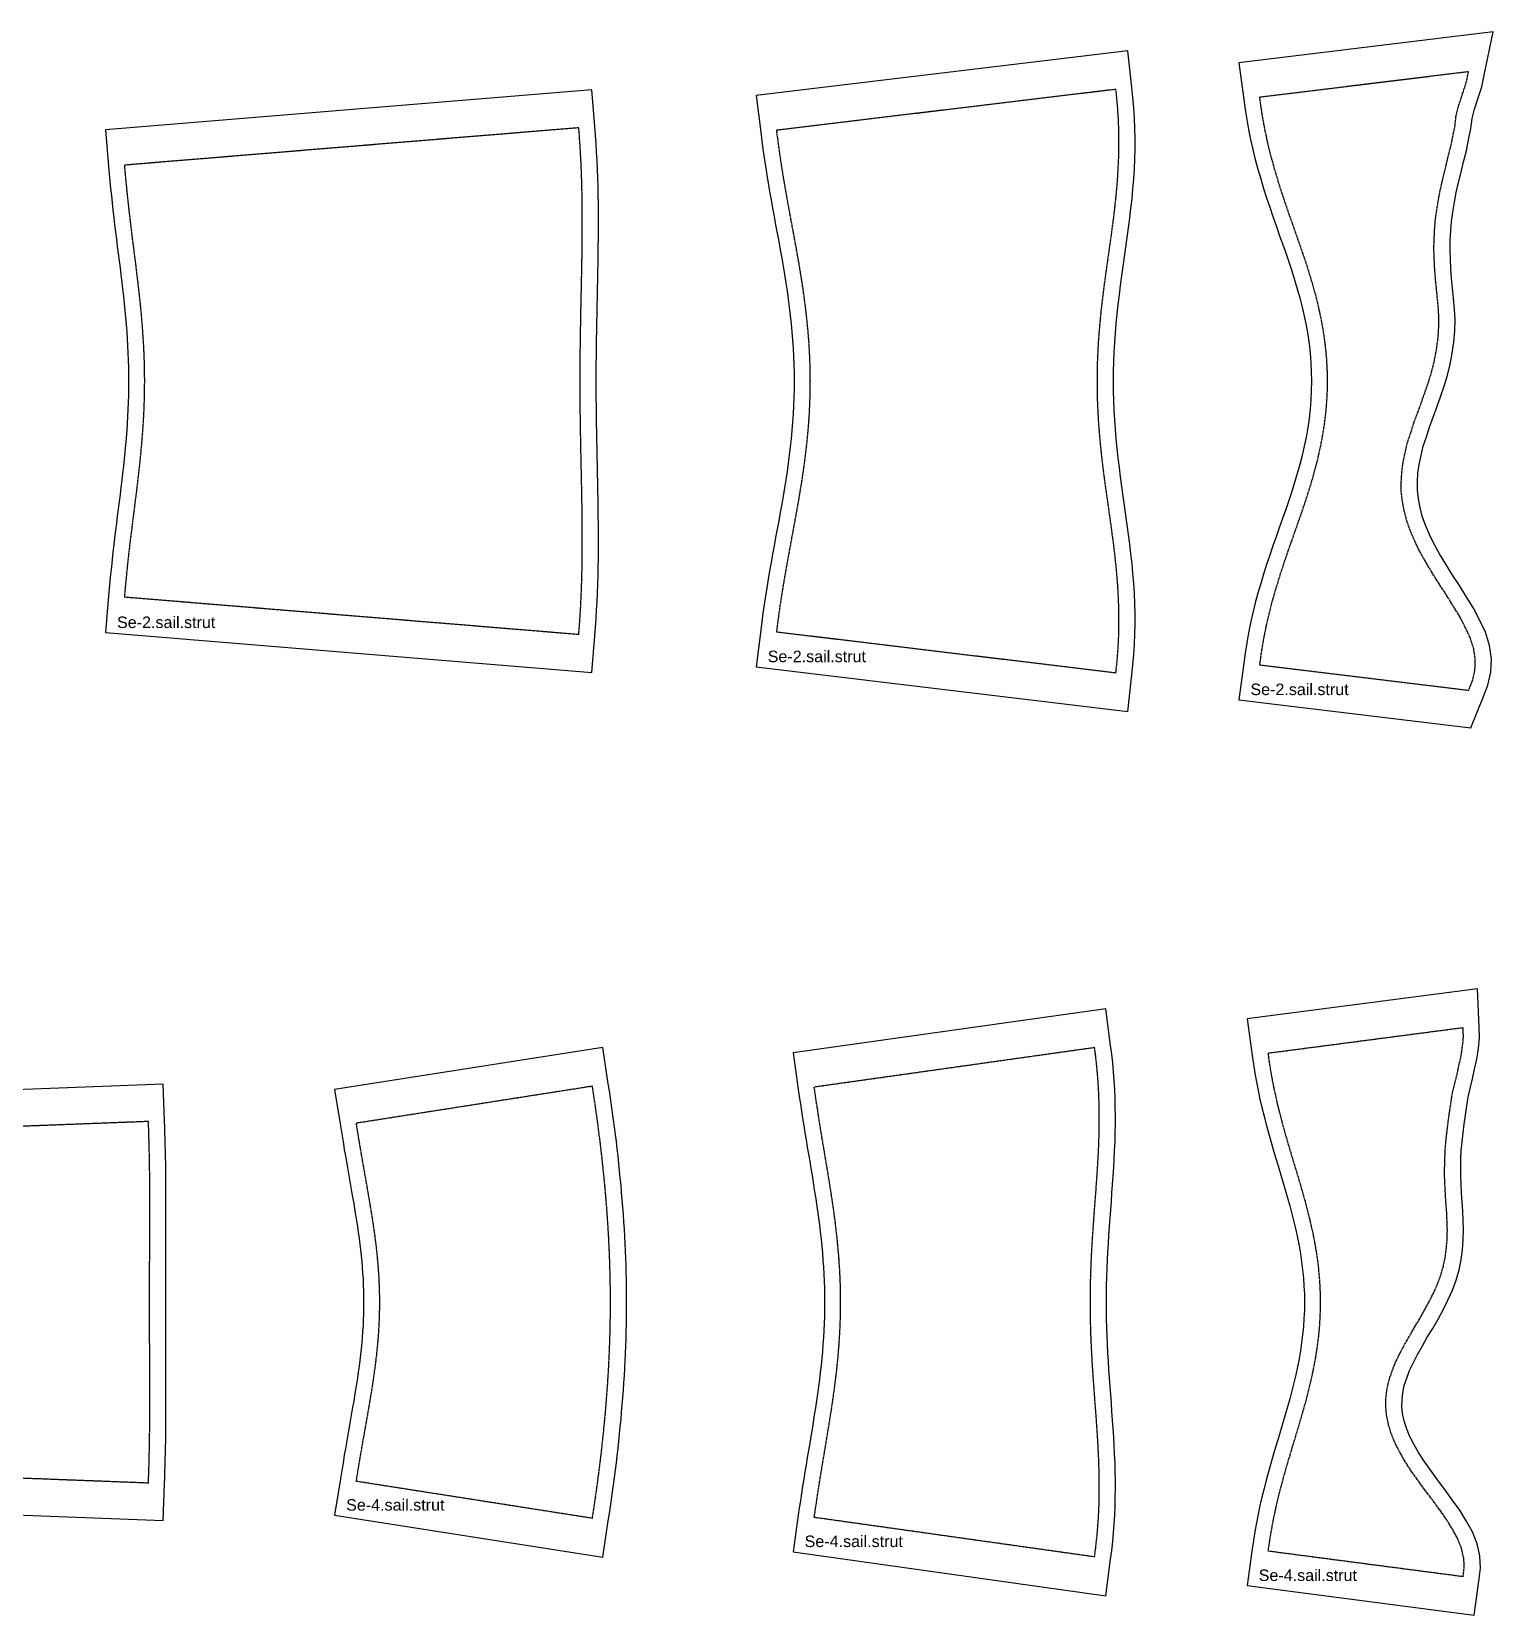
# Model space of a CAD drawing. Extents: x -5584 to 13075, y -2136 to 1760.
# Drawn here: x -3394 to -2759, y -2136 to -1448 of the extents above; entities that cross this region are included whole.
import ezdxf

# ---------------------------------------------------------------- set-up
doc = ezdxf.new("R2010")
doc.units = 0
doc.linetypes.add('DASHED', pattern=[0.6, 0.5, -0.1])
for name, color, linetype in [('cut', 7, 'CONTINUOUS'), ('seam', 1, 'DASHED'), ('text', 3, 'CONTINUOUS')]:
    doc.layers.add(name, color=color, linetype=linetype)
doc.styles.get("Standard").update_dxf_attribs({"font": 'arial.ttf'})

# ---------------------------------------------------------------- blocks, each defined once
blk = doc.blocks.new('Se-2.sail.strut_(9)')
at = {"layer": 'cut'}
for points in [[(28.03, 151.78, 0), (-82.49, 138.32, 0)], [(18.32, -150.6, 0), (23.76, -136.94, 0), (25.71, -132.05, 0), (27, -126.41, 0), (27.22, -120.55, 0), (26.38, -114.71, 0), (24.58, -108.99, 0), (22.08, -103.67, 0), (19.43, -98.52, 0), (16.28, -93.5, 0), (13.31, -88.69, 0), (10.18, -83.97, 0), (7.39, -79.46, 0), (4.7, -74.97, 0), (2.27, -70.71, 0), (0.31, -66.61, 0), (-1.45, -62.49, 0), (-2.87, -58.63, 0), (-3.82, -54.88, 0), (-4.53, -51.03, 0), (-4.96, -47.39, 0), (-4.95, -43.74, 0), (-4.72, -39.92, 0), (-4.21, -36.16, 0), (-3.37, -32.23, 0), (-2.4, -28.27, 0), (-1.07, -24.17, 0), (0.29, -19.96, 0), (1.9, -15.69, 0), (3.51, -11.21, 0), (5.08, -6.74, 0), (6.67, -2.14, 0), (8.08, 2.61, 0), (9.26, 7.39, 0), (10.2, 12.2, 0), (10.87, 17.02, 0), (11.27, 21.85, 0), (11.38, 26.67, 0), (11.22, 31.48, 0), (10.78, 36.08, 0), (10.34, 40.45, 0), (9.92, 44.74, 0), (9.56, 48.87, 0), (9.37, 53.04, 0), (9.21, 57.11, 0), (9.31, 61.13, 0), (9.53, 65.31, 0), (9.82, 69.35, 0), (10.42, 73.43, 0), (11.13, 77.75, 0), (11.89, 81.95, 0), (12.94, 86.28, 0), (14.01, 90.81, 0), (15.11, 95.31, 0), (16.32, 100.05, 0), (17.27, 104.8, 0), (18.3, 109.75, 0), (18.77, 114.13, 0), (19.85, 118.12, 0), (21.34, 122.68, 0), (23.04, 127.82, 0), (24.11, 132.93, 0), (28.03, 151.78, 0)], [(-82.49, 138.32, 0), (-80.36, 122.38, 0), (-79.78, 118.03, 0), (-79.09, 113.63, 0), (-78.3, 109.25, 0), (-77.41, 104.9, 0), (-76.44, 100.59, 0), (-75.38, 96.31, 0), (-74.24, 92.08, 0), (-73.04, 87.89, 0), (-71.78, 83.74, 0), (-70.46, 79.63, 0), (-69.11, 75.57, 0), (-67.73, 71.55, 0), (-66.34, 67.56, 0), (-64.94, 63.59, 0), (-63.55, 59.66, 0), (-62.18, 55.74, 0), (-60.85, 51.83, 0), (-59.55, 47.92, 0), (-58.32, 44.01, 0), (-57.15, 40.09, 0), (-56.05, 36.16, 0), (-55.04, 32.22, 0), (-54.13, 28.25, 0), (-53.32, 24.27, 0), (-52.62, 20.26, 0), (-52.04, 16.24, 0), (-51.59, 12.19, 0), (-51.26, 8.14, 0), (-51.06, 4.07, 0), (-50.99, 0, 0), (-51.06, -4.07, 0), (-51.26, -8.14, 0), (-51.59, -12.19, 0), (-52.04, -16.24, 0), (-52.62, -20.26, 0), (-53.32, -24.27, 0), (-54.13, -28.25, 0), (-55.04, -32.22, 0), (-56.05, -36.17, 0), (-57.14, -40.09, 0), (-58.32, -44.01, 0), (-59.55, -47.92, 0), (-60.85, -51.83, 0), (-62.18, -55.74, 0), (-63.55, -59.66, 0), (-64.95, -63.63, 0), (-66.34, -67.56, 0), (-67.73, -71.55, 0), (-69.11, -75.57, 0), (-70.46, -79.64, 0), (-71.77, -83.74, 0), (-73.04, -87.89, 0), (-74.24, -92.08, 0), (-75.38, -96.31, 0), (-76.44, -100.59, 0), (-77.41, -104.91, 0), (-78.3, -109.25, 0), (-79.09, -113.63, 0), (-79.78, -118.04, 0), (-80.36, -122.38, 0), (-82.49, -138.32, 0)], [(-82.49, -138.32, 0), (18.32, -150.6, 0)]]:
    blk.add_polyline3d(points, dxfattribs=at)
at = {"layer": 'seam'}
for points in [[(17.25, 134.35, 0), (-73.43, 123.3, 0)], [(17.26, -134.35, 0), (19.01, -129.97, 0), (20.03, -125.49, 0), (20.2, -120.92, 0), (19.54, -116.27, 0), (18.04, -111.54, 0), (15.8, -106.76, 0), (13.34, -101.99, 0), (10.34, -97.2, 0), (7.41, -92.46, 0), (4.29, -87.75, 0), (1.41, -83.1, 0), (-1.34, -78.5, 0), (-3.94, -73.96, 0), (-6.07, -69.5, 0), (-7.96, -65.08, 0), (-9.57, -60.7, 0), (-10.67, -56.37, 0), (-11.46, -52.07, 0), (-11.96, -47.79, 0), (-11.95, -43.52, 0), (-11.69, -39.24, 0), (-11.11, -34.96, 0), (-10.19, -30.67, 0), (-9.14, -26.35, 0), (-7.73, -22.01, 0), (-6.32, -17.65, 0), (-4.67, -13.27, 0), (-3.09, -8.86, 0), (-1.53, -4.44, 0), (0, 0, 0), (1.32, 4.45, 0), (2.42, 8.9, 0), (3.29, 13.35, 0), (3.91, 17.79, 0), (4.27, 22.22, 0), (4.38, 26.63, 0), (4.23, 31.03, 0), (3.81, 35.4, 0), (3.38, 39.75, 0), (2.95, 44.09, 0), (2.58, 48.41, 0), (2.38, 52.74, 0), (2.21, 57.06, 0), (2.31, 61.39, 0), (2.54, 65.74, 0), (2.85, 70.11, 0), (3.5, 74.51, 0), (4.23, 78.94, 0), (5.04, 83.4, 0), (6.13, 87.91, 0), (7.21, 92.44, 0), (8.31, 97.01, 0), (9.49, 101.61, 0), (10.42, 106.21, 0), (11.38, 110.83, 0), (11.87, 115.43, 0), (13.14, 120.13, 0), (14.7, 124.87, 0), (16.27, 129.64, 0), (17.25, 134.35, 0)], [(-73.42, -123.31, 0), (-72.85, -119.04, 0), (-72.19, -114.8, 0), (-71.42, -110.58, 0), (-70.57, -106.38, 0), (-69.62, -102.2, 0), (-68.6, -98.06, 0), (-67.5, -93.95, 0), (-66.32, -89.87, 0), (-65.09, -85.83, 0), (-63.81, -81.81, 0), (-62.48, -77.81, 0), (-61.12, -73.84, 0), (-59.73, -69.88, 0), (-58.34, -65.92, 0), (-56.95, -61.98, 0), (-55.57, -58.02, 0), (-54.21, -54.06, 0), (-52.89, -50.08, 0), (-51.63, -46.07, 0), (-50.42, -42.04, 0), (-49.29, -37.97, 0), (-48.24, -33.87, 0), (-47.29, -29.73, 0), (-46.44, -25.56, 0), (-45.71, -21.36, 0), (-45.1, -17.13, 0), (-44.62, -12.87, 0), (-44.27, -8.59, 0), (-44.06, -4.3, 0), (-43.99, 0, 0), (-44.06, 4.3, 0), (-44.27, 8.59, 0), (-44.62, 12.87, 0), (-45.1, 17.13, 0), (-45.71, 21.36, 0), (-46.44, 25.56, 0), (-47.29, 29.73, 0), (-48.24, 33.87, 0), (-49.29, 37.97, 0), (-50.42, 42.04, 0), (-51.63, 46.07, 0), (-52.89, 50.08, 0), (-54.21, 54.06, 0), (-55.57, 58.02, 0), (-56.95, 61.98, 0), (-58.34, 65.92, 0), (-59.73, 69.87, 0), (-61.12, 73.83, 0), (-62.48, 77.81, 0), (-63.81, 81.8, 0), (-65.09, 85.82, 0), (-66.33, 89.87, 0), (-67.5, 93.95, 0), (-68.6, 98.06, 0), (-69.63, 102.2, 0), (-70.57, 106.37, 0), (-71.43, 110.57, 0), (-72.19, 114.8, 0), (-72.86, 119.04, 0), (-73.43, 123.3, 0)], [(17.26, -134.35, 0), (-73.42, -123.31, 0)]]:
    blk.add_polyline3d(points, dxfattribs=at)
at = {"layer": 'text'}
blk.add_text('Se-2.sail.strut', height=5, dxfattribs=at).set_placement((-77.49, -136.32))
blk = doc.blocks.new('Se-2.sail.strut_(10)')
at = {"layer": 'cut'}
for points in [[(13.27, 143.47, 0), (-148.2, 124.02, 0)], [(13.27, -143.47, 0), (15.01, -127.49, 0), (15.48, -123.13, 0), (15.86, -118.69, 0), (16.14, -114.25, 0), (16.32, -109.81, 0), (16.39, -105.38, 0), (16.38, -100.97, 0), (16.27, -96.57, 0), (16.08, -92.2, 0), (15.82, -87.86, 0), (15.48, -83.54, 0), (15.08, -79.25, 0), (14.62, -74.99, 0), (14.12, -70.75, 0), (13.59, -66.54, 0), (13.02, -62.35, 0), (12.44, -58.18, 0), (11.85, -54.02, 0), (11.26, -49.87, 0), (10.68, -45.73, 0), (10.12, -41.6, 0), (9.58, -37.46, 0), (9.08, -33.33, 0), (8.62, -29.18, 0), (8.21, -25.03, 0), (7.85, -20.88, 0), (7.55, -16.71, 0), (7.31, -12.54, 0), (7.14, -8.36, 0), (7.04, -4.18, 0), (7, 0, 0), (7.04, 4.18, 0), (7.14, 8.36, 0), (7.31, 12.54, 0), (7.55, 16.71, 0), (7.85, 20.88, 0), (8.21, 25.03, 0), (8.62, 29.18, 0), (9.08, 33.32, 0), (9.58, 37.46, 0), (10.12, 41.6, 0), (10.68, 45.73, 0), (11.26, 49.87, 0), (11.85, 54.01, 0), (12.44, 58.18, 0), (13.02, 62.35, 0), (13.59, 66.54, 0), (14.12, 70.75, 0), (14.62, 74.99, 0), (15.08, 79.25, 0), (15.48, 83.54, 0), (15.82, 87.86, 0), (16.08, 92.2, 0), (16.27, 96.57, 0), (16.38, 100.97, 0), (16.39, 105.38, 0), (16.32, 109.81, 0), (16.14, 114.24, 0), (15.86, 118.69, 0), (15.48, 123.13, 0), (15.01, 127.48, 0), (13.27, 143.47, 0)], [(-148.2, 124.02, 0), (-146.21, 108.11, 0), (-145.75, 104.43, 0), (-145.26, 100.73, 0), (-144.73, 97.04, 0), (-144.18, 93.35, 0), (-143.6, 89.67, 0), (-143, 86.01, 0), (-142.37, 82.35, 0), (-141.73, 78.7, 0), (-141.08, 75.07, 0), (-140.42, 71.45, 0), (-139.75, 67.85, 0), (-139.09, 64.24, 0), (-138.42, 60.63, 0), (-137.77, 57.05, 0), (-137.13, 53.47, 0), (-136.5, 49.9, 0), (-135.9, 46.33, 0), (-135.33, 42.77, 0), (-134.79, 39.2, 0), (-134.28, 35.64, 0), (-133.81, 32.08, 0), (-133.38, 28.52, 0), (-132.99, 24.96, 0), (-132.65, 21.4, 0), (-132.36, 17.83, 0), (-132.12, 14.27, 0), (-131.93, 10.7, 0), (-131.79, 7.14, 0), (-131.71, 3.57, 0), (-131.68, 0, 0), (-131.71, -3.57, 0), (-131.79, -7.14, 0), (-131.93, -10.7, 0), (-132.12, -14.27, 0), (-132.36, -17.84, 0), (-132.65, -21.4, 0), (-132.99, -24.96, 0), (-133.38, -28.52, 0), (-133.81, -32.08, 0), (-134.28, -35.64, 0), (-134.79, -39.2, 0), (-135.33, -42.77, 0), (-135.9, -46.33, 0), (-136.5, -49.9, 0), (-137.13, -53.47, 0), (-137.77, -57.05, 0), (-138.42, -60.64, 0), (-139.08, -64.23, 0), (-139.75, -67.85, 0), (-140.42, -71.44, 0), (-141.08, -75.07, 0), (-141.74, -78.71, 0), (-142.37, -82.35, 0), (-143, -86.01, 0), (-143.6, -89.67, 0), (-144.18, -93.35, 0), (-144.73, -97.04, 0), (-145.26, -100.73, 0), (-145.75, -104.43, 0), (-146.21, -108.11, 0), (-148.2, -124.02, 0)], [(-148.2, -124.02, 0), (13.27, -143.47, 0)]]:
    blk.add_polyline3d(points, dxfattribs=at)
at = {"layer": 'seam'}
for points in [[(8.05, 126.73, 0), (-139.26, 108.98, 0)], [(8.05, -126.73, 0), (8.52, -122.45, 0), (8.88, -118.17, 0), (9.15, -113.89, 0), (9.32, -109.61, 0), (9.39, -105.33, 0), (9.38, -101.06, 0), (9.28, -96.81, 0), (9.09, -92.57, 0), (8.83, -88.35, 0), (8.51, -84.14, 0), (8.11, -79.95, 0), (7.67, -75.77, 0), (7.18, -71.6, 0), (6.65, -67.45, 0), (6.09, -63.3, 0), (5.51, -59.15, 0), (4.92, -55, 0), (4.33, -50.85, 0), (3.74, -46.69, 0), (3.18, -42.52, 0), (2.63, -38.33, 0), (2.13, -34.13, 0), (1.66, -29.91, 0), (1.24, -25.68, 0), (0.87, -21.43, 0), (0.56, -17.16, 0), (0.32, -12.88, 0), (0.14, -8.6, 0), (0.04, -4.3, 0), (0, 0, 0), (0.04, 4.3, 0), (0.14, 8.59, 0), (0.32, 12.88, 0), (0.56, 17.16, 0), (0.87, 21.43, 0), (1.24, 25.68, 0), (1.66, 29.91, 0), (2.13, 34.13, 0), (2.63, 38.33, 0), (3.18, 42.52, 0), (3.74, 46.69, 0), (4.33, 50.85, 0), (4.92, 55, 0), (5.51, 59.15, 0), (6.09, 63.3, 0), (6.65, 67.45, 0), (7.18, 71.6, 0), (7.67, 75.77, 0), (8.11, 79.95, 0), (8.51, 84.14, 0), (8.83, 88.35, 0), (9.09, 92.57, 0), (9.28, 96.81, 0), (9.38, 101.06, 0), (9.39, 105.33, 0), (9.32, 109.61, 0), (9.15, 113.89, 0), (8.88, 118.17, 0), (8.52, 122.45, 0), (8.05, 126.73, 0)], [(-139.26, -108.98, 0), (-138.81, -105.33, 0), (-138.32, -101.69, 0), (-137.81, -98.05, 0), (-137.26, -94.41, 0), (-136.69, -90.78, 0), (-136.09, -87.16, 0), (-135.48, -83.54, 0), (-134.84, -79.93, 0), (-134.19, -76.32, 0), (-133.53, -72.71, 0), (-132.87, -69.11, 0), (-132.2, -65.5, 0), (-131.54, -61.9, 0), (-130.88, -58.3, 0), (-130.23, -54.69, 0), (-129.6, -51.08, 0), (-129, -47.47, 0), (-128.41, -43.85, 0), (-127.86, -40.23, 0), (-127.34, -36.6, 0), (-126.86, -32.96, 0), (-126.42, -29.32, 0), (-126.03, -25.67, 0), (-125.68, -22.02, 0), (-125.38, -18.36, 0), (-125.13, -14.69, 0), (-124.94, -11.02, 0), (-124.8, -7.35, 0), (-124.71, -3.68, 0), (-124.68, 0, 0), (-124.71, 3.68, 0), (-124.8, 7.35, 0), (-124.94, 11.02, 0), (-125.13, 14.69, 0), (-125.38, 18.36, 0), (-125.68, 22.02, 0), (-126.03, 25.67, 0), (-126.42, 29.32, 0), (-126.86, 32.96, 0), (-127.34, 36.6, 0), (-127.86, 40.23, 0), (-128.41, 43.85, 0), (-129, 47.47, 0), (-129.6, 51.08, 0), (-130.23, 54.69, 0), (-130.88, 58.3, 0), (-131.54, 61.9, 0), (-132.2, 65.5, 0), (-132.87, 69.11, 0), (-133.53, 72.71, 0), (-134.19, 76.32, 0), (-134.84, 79.93, 0), (-135.48, 83.54, 0), (-136.09, 87.16, 0), (-136.69, 90.78, 0), (-137.26, 94.41, 0), (-137.81, 98.05, 0), (-138.32, 101.69, 0), (-138.81, 105.33, 0), (-139.26, 108.98, 0)], [(8.05, -126.73, 0), (-139.26, -108.98, 0)]]:
    blk.add_polyline3d(points, dxfattribs=at)
at = {"layer": 'text'}
blk.add_text('Se-2.sail.strut', height=5, dxfattribs=at).set_placement((-143.2, -122.02))
blk = doc.blocks.new('Se-2.sail.strut_(11)')
at = {"layer": 'cut'}
for points in [[(5.14, 126.57, 0), (-206.18, 109.19, 0)], [(5.14, -126.57, 0), (6.39, -110.59, 0), (6.68, -106.89, 0), (6.93, -103.17, 0), (7.16, -99.44, 0), (7.36, -95.71, 0), (7.52, -91.99, 0), (7.66, -88.26, 0), (7.77, -84.54, 0), (7.85, -80.83, 0), (7.91, -77.11, 0), (7.94, -73.4, 0), (7.95, -69.7, 0), (7.95, -66, 0), (7.93, -62.31, 0), (7.89, -58.62, 0), (7.84, -54.93, 0), (7.78, -51.25, 0), (7.71, -47.58, 0), (7.64, -43.91, 0), (7.56, -40.24, 0), (7.48, -36.57, 0), (7.4, -32.91, 0), (7.33, -29.25, 0), (7.26, -25.59, 0), (7.19, -21.93, 0), (7.14, -18.27, 0), (7.09, -14.62, 0), (7.05, -10.96, 0), (7.02, -7.31, 0), (7.01, -3.65, 0), (7, 0, 0), (7.01, 3.65, 0), (7.02, 7.31, 0), (7.05, 10.96, 0), (7.09, 14.62, 0), (7.14, 18.27, 0), (7.19, 21.93, 0), (7.26, 25.59, 0), (7.33, 29.25, 0), (7.4, 32.91, 0), (7.48, 36.57, 0), (7.56, 40.24, 0), (7.64, 43.9, 0), (7.71, 47.58, 0), (7.78, 51.25, 0), (7.84, 54.93, 0), (7.89, 58.62, 0), (7.93, 62.31, 0), (7.95, 66, 0), (7.95, 69.7, 0), (7.94, 73.41, 0), (7.91, 77.11, 0), (7.85, 80.83, 0), (7.77, 84.54, 0), (7.66, 88.26, 0), (7.52, 91.99, 0), (7.36, 95.71, 0), (7.16, 99.44, 0), (6.93, 103.17, 0), (6.68, 106.89, 0), (6.39, 110.59, 0), (5.14, 126.57, 0)], [(-206.18, 109.19, 0), (-204.82, 93.23, 0), (-204.55, 90.07, 0), (-204.27, 86.9, 0), (-203.96, 83.73, 0), (-203.64, 80.57, 0), (-203.3, 77.41, 0), (-202.95, 74.26, 0), (-202.59, 71.11, 0), (-202.21, 67.97, 0), (-201.83, 64.82, 0), (-201.44, 61.71, 0), (-201.05, 58.56, 0), (-200.65, 55.46, 0), (-200.26, 52.34, 0), (-199.87, 49.24, 0), (-199.49, 46.14, 0), (-199.12, 43.04, 0), (-198.75, 39.95, 0), (-198.41, 36.87, 0), (-198.08, 33.78, 0), (-197.77, 30.7, 0), (-197.48, 27.63, 0), (-197.22, 24.55, 0), (-196.98, 21.48, 0), (-196.77, 18.41, 0), (-196.59, 15.34, 0), (-196.44, 12.27, 0), (-196.32, 9.2, 0), (-196.24, 6.13, 0), (-196.18, 3.07, 0), (-196.17, 0, 0), (-196.18, -3.07, 0), (-196.24, -6.13, 0), (-196.32, -9.2, 0), (-196.44, -12.27, 0), (-196.59, -15.34, 0), (-196.77, -18.41, 0), (-196.98, -21.48, 0), (-197.22, -24.55, 0), (-197.48, -27.63, 0), (-197.77, -30.7, 0), (-198.08, -33.78, 0), (-198.41, -36.87, 0), (-198.75, -39.95, 0), (-199.12, -43.04, 0), (-199.49, -46.14, 0), (-199.87, -49.24, 0), (-200.26, -52.33, 0), (-200.65, -55.45, 0), (-201.05, -58.56, 0), (-201.44, -61.7, 0), (-201.83, -64.83, 0), (-202.21, -67.96, 0), (-202.59, -71.11, 0), (-202.95, -74.26, 0), (-203.3, -77.41, 0), (-203.64, -80.57, 0), (-203.96, -83.73, 0), (-204.27, -86.9, 0), (-204.55, -90.07, 0), (-204.82, -93.22, 0), (-206.18, -109.19, 0)], [(-206.18, -109.19, 0), (5.14, -126.57, 0)]]:
    blk.add_polyline3d(points, dxfattribs=at)
at = {"layer": 'seam'}
for points in [[(-0.59, 110.04, 0), (-197.85, 93.82, 0)], [(-0.59, -110.04, 0), (-0.31, -106.38, 0), (-0.05, -102.71, 0), (0.17, -99.04, 0), (0.37, -95.37, 0), (0.53, -91.7, 0), (0.66, -88.03, 0), (0.77, -84.36, 0), (0.85, -80.7, 0), (0.91, -77.03, 0), (0.94, -73.36, 0), (0.95, -69.69, 0), (0.95, -66.03, 0), (0.93, -62.36, 0), (0.89, -58.7, 0), (0.84, -55.04, 0), (0.78, -51.38, 0), (0.71, -47.71, 0), (0.64, -44.05, 0), (0.56, -40.38, 0), (0.48, -36.72, 0), (0.4, -33.05, 0), (0.33, -29.39, 0), (0.26, -25.72, 0), (0.2, -22.05, 0), (0.14, -18.37, 0), (0.09, -14.7, 0), (0.05, -11.03, 0), (0.02, -7.35, 0), (0.01, -3.68, 0), (0, 0, 0), (0.01, 3.68, 0), (0.02, 7.35, 0), (0.05, 11.03, 0), (0.09, 14.7, 0), (0.14, 18.37, 0), (0.2, 22.05, 0), (0.26, 25.72, 0), (0.33, 29.38, 0), (0.4, 33.05, 0), (0.48, 36.72, 0), (0.56, 40.38, 0), (0.64, 44.05, 0), (0.71, 47.71, 0), (0.78, 51.38, 0), (0.84, 55.04, 0), (0.89, 58.7, 0), (0.93, 62.37, 0), (0.95, 66.03, 0), (0.95, 69.69, 0), (0.94, 73.36, 0), (0.91, 77.03, 0), (0.85, 80.7, 0), (0.77, 84.36, 0), (0.66, 88.03, 0), (0.53, 91.7, 0), (0.37, 95.37, 0), (0.17, 99.04, 0), (-0.05, 102.71, 0), (-0.3, 106.38, 0), (-0.59, 110.04, 0)], [(-197.85, -93.82, 0), (-197.58, -90.68, 0), (-197.3, -87.55, 0), (-196.99, -84.42, 0), (-196.68, -81.3, 0), (-196.34, -78.17, 0), (-196, -75.04, 0), (-195.63, -71.92, 0), (-195.26, -68.8, 0), (-194.88, -65.68, 0), (-194.5, -62.57, 0), (-194.1, -59.45, 0), (-193.71, -56.33, 0), (-193.32, -53.22, 0), (-192.92, -50.1, 0), (-192.54, -46.99, 0), (-192.16, -43.87, 0), (-191.8, -40.75, 0), (-191.45, -37.63, 0), (-191.11, -34.51, 0), (-190.8, -31.38, 0), (-190.51, -28.25, 0), (-190.24, -25.12, 0), (-190, -21.99, 0), (-189.78, -18.85, 0), (-189.6, -15.72, 0), (-189.44, -12.58, 0), (-189.32, -9.43, 0), (-189.24, -6.29, 0), (-189.18, -3.14, 0), (-189.17, 0, 0), (-189.18, 3.14, 0), (-189.24, 6.29, 0), (-189.32, 9.43, 0), (-189.44, 12.57, 0), (-189.6, 15.71, 0), (-189.78, 18.85, 0), (-190, 21.99, 0), (-190.24, 25.12, 0), (-190.51, 28.25, 0), (-190.8, 31.38, 0), (-191.11, 34.51, 0), (-191.45, 37.63, 0), (-191.8, 40.75, 0), (-192.16, 43.87, 0), (-192.54, 46.99, 0), (-192.92, 50.1, 0), (-193.32, 53.22, 0), (-193.71, 56.33, 0), (-194.1, 59.45, 0), (-194.5, 62.57, 0), (-194.88, 65.68, 0), (-195.26, 68.8, 0), (-195.63, 71.92, 0), (-196, 75.05, 0), (-196.34, 78.17, 0), (-196.68, 81.3, 0), (-196.99, 84.42, 0), (-197.3, 87.55, 0), (-197.58, 90.69, 0), (-197.85, 93.82, 0)], [(-0.59, -110.04, 0), (-197.85, -93.82, 0)]]:
    blk.add_polyline3d(points, dxfattribs=at)
at = {"layer": 'text'}
blk.add_text('Se-2.sail.strut', height=5, dxfattribs=at).set_placement((-201.18, -107.19))
blk = doc.blocks.new('Se-4.sail.strut_(15)')
at = {"layer": 'cut'}
for points in [[(21.1, 136.13, 0), (-78.91, 123.03, 0)], [(19.64, -135.93, 0), (21.81, -120.12, 0), (22.44, -115.48, 0), (22.17, -110.13, 0), (20.95, -104.85, 0), (18.91, -99.7, 0), (16.25, -94.89, 0), (13.43, -90.26, 0), (10.2, -85.71, 0), (6.99, -81.34, 0), (3.77, -77.13, 0), (0.83, -73.03, 0), (-2.02, -69.05, 0), (-4.43, -65.28, 0), (-6.55, -61.57, 0), (-8.36, -58.03, 0), (-9.7, -54.73, 0), (-10.68, -51.45, 0), (-11.36, -48.3, 0), (-11.65, -45.29, 0), (-11.63, -42.25, 0), (-11.3, -39.21, 0), (-10.64, -36.15, 0), (-9.6, -32.9, 0), (-8.35, -29.6, 0), (-6.71, -26.18, 0), (-4.9, -22.62, 0), (-2.79, -18.95, 0), (-0.65, -15.2, 0), (1.71, -11.34, 0), (4.02, -7.3, 0), (6.19, -3.26, 0), (8.33, 0.9, 0), (10.24, 5.22, 0), (11.85, 9.6, 0), (13.13, 14.04, 0), (14.05, 18.5, 0), (14.6, 22.82, 0), (14.99, 27.13, 0), (15.07, 31.46, 0), (14.94, 35.57, 0), (14.77, 39.62, 0), (14.45, 43.58, 0), (14.21, 47.35, 0), (14.02, 51.17, 0), (13.85, 54.85, 0), (13.88, 58.48, 0), (13.98, 62.28, 0), (14.13, 65.98, 0), (14.46, 69.67, 0), (14.9, 73.55, 0), (15.34, 77.42, 0), (15.91, 81.3, 0), (16.53, 85.34, 0), (17.06, 89.08, 0), (17.99, 92.85, 0), (19.02, 97.08, 0), (19.9, 101.26, 0), (20.9, 105.6, 0), (21.59, 110.16, 0), (22.07, 114.95, 0), (21.86, 119.5, 0), (21.1, 136.13, 0)], [(-78.91, 123.03, 0), (-76.67, 107.12, 0), (-76.15, 103.37, 0), (-75.54, 99.57, 0), (-74.87, 95.79, 0), (-74.14, 92.02, 0), (-73.34, 88.28, 0), (-72.49, 84.57, 0), (-71.59, 80.88, 0), (-70.64, 77.22, 0), (-69.66, 73.59, 0), (-68.64, 69.98, 0), (-67.6, 66.41, 0), (-66.55, 62.86, 0), (-65.49, 59.33, 0), (-64.43, 55.82, 0), (-63.38, 52.33, 0), (-62.35, 48.85, 0), (-61.34, 45.38, 0), (-60.38, 41.92, 0), (-59.45, 38.46, 0), (-58.58, 35, 0), (-57.76, 31.53, 0), (-57.02, 28.06, 0), (-56.34, 24.58, 0), (-55.74, 21.09, 0), (-55.23, 17.6, 0), (-54.8, 14.09, 0), (-54.46, 10.58, 0), (-54.22, 7.05, 0), (-54.07, 3.53, 0), (-54.02, 0, 0), (-54.07, -3.53, 0), (-54.22, -7.05, 0), (-54.46, -10.57, 0), (-54.8, -14.09, 0), (-55.23, -17.6, 0), (-55.74, -21.09, 0), (-56.34, -24.58, 0), (-57.02, -28.06, 0), (-57.76, -31.53, 0), (-58.58, -35, 0), (-59.45, -38.46, 0), (-60.37, -41.92, 0), (-61.34, -45.38, 0), (-62.35, -48.85, 0), (-63.38, -52.33, 0), (-64.43, -55.82, 0), (-65.49, -59.33, 0), (-66.55, -62.86, 0), (-67.6, -66.41, 0), (-68.64, -69.98, 0), (-69.66, -73.59, 0), (-70.64, -77.22, 0), (-71.59, -80.88, 0), (-72.49, -84.57, 0), (-73.34, -88.28, 0), (-74.14, -92.02, 0), (-74.87, -95.79, 0), (-75.54, -99.57, 0), (-76.15, -103.37, 0), (-76.67, -107.12, 0), (-78.9, -123.03, 0)], [(-78.9, -123.03, 0), (19.64, -135.93, 0)]]:
    blk.add_polyline3d(points, dxfattribs=at)
at = {"layer": 'seam'}
for points in [[(14.87, 119.18, 0), (-69.74, 108.09, 0)], [(14.87, -119.17, 0), (15.42, -115.18, 0), (15.21, -111.1, 0), (14.25, -106.93, 0), (12.57, -102.7, 0), (10.2, -98.41, 0), (7.58, -94.12, 0), (4.53, -89.81, 0), (1.38, -85.54, 0), (-1.85, -81.29, 0), (-4.86, -77.11, 0), (-7.82, -72.98, 0), (-10.42, -68.91, 0), (-12.71, -64.9, 0), (-14.74, -60.94, 0), (-16.31, -57.05, 0), (-17.46, -53.2, 0), (-18.28, -49.38, 0), (-18.66, -45.6, 0), (-18.62, -41.84, 0), (-18.22, -38.09, 0), (-17.41, -34.34, 0), (-16.22, -30.6, 0), (-14.8, -26.84, 0), (-12.99, -23.07, 0), (-11.05, -19.28, 0), (-8.87, -15.47, 0), (-6.67, -11.64, 0), (-4.32, -7.78, 0), (-2.1, -3.9, 0), (0, 0, 0), (2.01, 3.92, 0), (3.75, 7.84, 0), (5.2, 11.78, 0), (6.33, 15.72, 0), (7.14, 19.65, 0), (7.64, 23.58, 0), (8, 27.5, 0), (8.06, 31.41, 0), (7.94, 35.31, 0), (7.78, 39.2, 0), (7.47, 43.08, 0), (7.22, 46.96, 0), (7.03, 50.83, 0), (6.85, 54.71, 0), (6.88, 58.61, 0), (6.99, 62.51, 0), (7.14, 66.43, 0), (7.49, 70.38, 0), (7.94, 74.34, 0), (8.4, 78.33, 0), (8.98, 82.33, 0), (9.61, 86.37, 0), (10.18, 90.41, 0), (11.19, 94.51, 0), (12.2, 98.64, 0), (13.07, 102.76, 0), (14.02, 106.91, 0), (14.64, 111.03, 0), (15.05, 115.14, 0), (14.87, 119.18, 0)], [(-69.74, -108.09, 0), (-69.22, -104.4, 0), (-68.64, -100.73, 0), (-67.99, -97.07, 0), (-67.28, -93.42, 0), (-66.51, -89.79, 0), (-65.68, -86.18, 0), (-64.8, -82.59, 0), (-63.87, -79.01, 0), (-62.91, -75.45, 0), (-61.91, -71.91, 0), (-60.89, -68.38, 0), (-59.84, -64.86, 0), (-58.78, -61.35, 0), (-57.72, -57.84, 0), (-56.67, -54.33, 0), (-55.63, -50.82, 0), (-54.61, -47.3, 0), (-53.62, -43.77, 0), (-52.68, -40.22, 0), (-51.78, -36.66, 0), (-50.94, -33.07, 0), (-50.16, -29.47, 0), (-49.45, -25.84, 0), (-48.83, -22.2, 0), (-48.29, -18.53, 0), (-47.84, -14.85, 0), (-47.48, -11.15, 0), (-47.23, -7.44, 0), (-47.07, -3.72, 0), (-47.02, 0, 0), (-47.07, 3.72, 0), (-47.23, 7.44, 0), (-47.48, 11.15, 0), (-47.84, 14.85, 0), (-48.29, 18.53, 0), (-48.83, 22.2, 0), (-49.45, 25.84, 0), (-50.16, 29.47, 0), (-50.94, 33.07, 0), (-51.78, 36.66, 0), (-52.68, 40.22, 0), (-53.62, 43.77, 0), (-54.61, 47.3, 0), (-55.63, 50.82, 0), (-56.67, 54.33, 0), (-57.73, 57.84, 0), (-58.79, 61.35, 0), (-59.84, 64.86, 0), (-60.89, 68.38, 0), (-61.91, 71.91, 0), (-62.91, 75.45, 0), (-63.88, 79.01, 0), (-64.8, 82.59, 0), (-65.68, 86.18, 0), (-66.51, 89.79, 0), (-67.28, 93.42, 0), (-67.99, 97.07, 0), (-68.64, 100.73, 0), (-69.23, 104.4, 0), (-69.74, 108.09, 0)], [(14.87, -119.17, 0), (-69.74, -108.09, 0)]]:
    blk.add_polyline3d(points, dxfattribs=at)
at = {"layer": 'text'}
blk.add_text('Se-4.sail.strut', height=5, dxfattribs=at).set_placement((-73.9, -121.03))
blk = doc.blocks.new('Se-4.sail.strut_(16)')
at = {"layer": 'cut'}
for points in [[(6.67, 127.42, 0), (-129.15, 108.29, 0)], [(6.67, -127.42, 0), (8.77, -111.49, 0), (9.26, -107.74, 0), (9.69, -103.92, 0), (10.06, -100.09, 0), (10.35, -96.26, 0), (10.58, -92.44, 0), (10.74, -88.62, 0), (10.84, -84.82, 0), (10.89, -81.02, 0), (10.87, -77.23, 0), (10.81, -73.46, 0), (10.7, -69.71, 0), (10.55, -65.97, 0), (10.37, -62.24, 0), (10.16, -58.53, 0), (9.92, -54.84, 0), (9.66, -51.15, 0), (9.39, -47.48, 0), (9.12, -43.81, 0), (8.84, -40.15, 0), (8.57, -36.5, 0), (8.31, -32.85, 0), (8.06, -29.2, 0), (7.83, -25.55, 0), (7.62, -21.91, 0), (7.44, -18.26, 0), (7.28, -14.61, 0), (7.16, -10.96, 0), (7.07, -7.31, 0), (7.02, -3.65, 0), (7, 0, 0), (7.02, 3.65, 0), (7.07, 7.31, 0), (7.16, 10.96, 0), (7.28, 14.61, 0), (7.44, 18.26, 0), (7.62, 21.91, 0), (7.83, 25.55, 0), (8.06, 29.2, 0), (8.31, 32.85, 0), (8.57, 36.5, 0), (8.84, 40.15, 0), (9.12, 43.81, 0), (9.39, 47.48, 0), (9.66, 51.15, 0), (9.92, 54.84, 0), (10.16, 58.53, 0), (10.37, 62.25, 0), (10.55, 65.97, 0), (10.7, 69.71, 0), (10.81, 73.47, 0), (10.87, 77.24, 0), (10.88, 81.02, 0), (10.84, 84.82, 0), (10.74, 88.62, 0), (10.58, 92.44, 0), (10.35, 96.26, 0), (10.06, 100.09, 0), (9.69, 103.92, 0), (9.26, 107.74, 0), (8.77, 111.5, 0), (6.67, 127.42, 0)], [(-129.15, 108.29, 0), (-126.88, 92.44, 0), (-126.43, 89.31, 0), (-125.97, 86.18, 0), (-125.49, 83.04, 0), (-125.01, 79.91, 0), (-124.51, 76.79, 0), (-124.01, 73.66, 0), (-123.5, 70.56, 0), (-122.98, 67.44, 0), (-122.46, 64.34, 0), (-121.94, 61.24, 0), (-121.43, 58.16, 0), (-120.92, 55.07, 0), (-120.41, 51.99, 0), (-119.92, 48.91, 0), (-119.44, 45.84, 0), (-118.98, 42.77, 0), (-118.54, 39.71, 0), (-118.12, 36.65, 0), (-117.72, 33.59, 0), (-117.35, 30.53, 0), (-117.01, 27.48, 0), (-116.7, 24.42, 0), (-116.42, 21.37, 0), (-116.18, 18.32, 0), (-115.97, 15.26, 0), (-115.79, 12.21, 0), (-115.66, 9.16, 0), (-115.56, 6.11, 0), (-115.5, 3.05, 0), (-115.48, 0, 0), (-115.5, -3.05, 0), (-115.56, -6.11, 0), (-115.66, -9.16, 0), (-115.79, -12.21, 0), (-115.97, -15.26, 0), (-116.18, -18.32, 0), (-116.42, -21.37, 0), (-116.7, -24.42, 0), (-117.01, -27.48, 0), (-117.35, -30.53, 0), (-117.72, -33.59, 0), (-118.12, -36.65, 0), (-118.54, -39.71, 0), (-118.98, -42.77, 0), (-119.44, -45.84, 0), (-119.92, -48.91, 0), (-120.41, -51.99, 0), (-120.92, -55.07, 0), (-121.43, -58.15, 0), (-121.94, -61.24, 0), (-122.46, -64.34, 0), (-122.98, -67.44, 0), (-123.5, -70.56, 0), (-124.01, -73.67, 0), (-124.51, -76.79, 0), (-125.01, -79.91, 0), (-125.49, -83.04, 0), (-125.97, -86.18, 0), (-126.43, -89.31, 0), (-126.88, -92.44, 0), (-129.14, -108.29, 0)], [(-129.14, -108.29, 0), (6.67, -127.42, 0)]]:
    blk.add_polyline3d(points, dxfattribs=at)
at = {"layer": 'seam'}
for points in [[(1.83, 110.58, 0), (-119.95, 93.43, 0)], [(1.83, -110.58, 0), (2.31, -106.89, 0), (2.73, -103.19, 0), (3.08, -99.49, 0), (3.37, -95.79, 0), (3.59, -92.08, 0), (3.75, -88.38, 0), (3.84, -84.68, 0), (3.89, -80.99, 0), (3.87, -77.3, 0), (3.81, -73.62, 0), (3.71, -69.95, 0), (3.56, -66.28, 0), (3.38, -62.62, 0), (3.17, -58.96, 0), (2.93, -55.3, 0), (2.68, -51.65, 0), (2.41, -47.99, 0), (2.14, -44.34, 0), (1.86, -40.68, 0), (1.59, -37.01, 0), (1.32, -33.34, 0), (1.07, -29.66, 0), (0.84, -25.97, 0), (0.63, -22.28, 0), (0.44, -18.58, 0), (0.29, -14.87, 0), (0.16, -11.16, 0), (0.07, -7.44, 0), (0.02, -3.72, 0), (0, 0, 0), (0.02, 3.72, 0), (0.07, 7.44, 0), (0.16, 11.16, 0), (0.29, 14.87, 0), (0.44, 18.58, 0), (0.63, 22.28, 0), (0.84, 25.97, 0), (1.07, 29.66, 0), (1.32, 33.34, 0), (1.59, 37.01, 0), (1.86, 40.68, 0), (2.14, 44.34, 0), (2.41, 47.99, 0), (2.68, 51.65, 0), (2.93, 55.3, 0), (3.17, 58.96, 0), (3.38, 62.62, 0), (3.56, 66.28, 0), (3.71, 69.95, 0), (3.81, 73.62, 0), (3.87, 77.3, 0), (3.88, 80.99, 0), (3.84, 84.68, 0), (3.74, 88.38, 0), (3.59, 92.08, 0), (3.37, 95.79, 0), (3.08, 99.49, 0), (2.73, 103.19, 0), (2.31, 106.89, 0), (1.83, 110.58, 0)], [(-119.95, -93.43, 0), (-119.5, -90.32, 0), (-119.04, -87.21, 0), (-118.57, -84.1, 0), (-118.09, -81, 0), (-117.6, -77.89, 0), (-117.1, -74.79, 0), (-116.59, -71.69, 0), (-116.07, -68.59, 0), (-115.56, -65.5, 0), (-115.04, -62.4, 0), (-114.52, -59.3, 0), (-114.01, -56.2, 0), (-113.5, -53.1, 0), (-113.01, -50, 0), (-112.52, -46.9, 0), (-112.06, -43.79, 0), (-111.61, -40.69, 0), (-111.18, -37.58, 0), (-110.78, -34.46, 0), (-110.4, -31.34, 0), (-110.05, -28.22, 0), (-109.73, -25.1, 0), (-109.45, -21.97, 0), (-109.19, -18.84, 0), (-108.98, -15.7, 0), (-108.8, -12.57, 0), (-108.66, -9.43, 0), (-108.56, -6.28, 0), (-108.5, -3.14, 0), (-108.48, 0, 0), (-108.5, 3.14, 0), (-108.56, 6.28, 0), (-108.66, 9.43, 0), (-108.8, 12.56, 0), (-108.98, 15.7, 0), (-109.19, 18.84, 0), (-109.45, 21.97, 0), (-109.73, 25.1, 0), (-110.05, 28.22, 0), (-110.4, 31.34, 0), (-110.78, 34.46, 0), (-111.18, 37.58, 0), (-111.61, 40.69, 0), (-112.06, 43.79, 0), (-112.52, 46.9, 0), (-113.01, 50, 0), (-113.5, 53.1, 0), (-114.01, 56.2, 0), (-114.52, 59.3, 0), (-115.04, 62.4, 0), (-115.56, 65.5, 0), (-116.07, 68.59, 0), (-116.59, 71.69, 0), (-117.1, 74.79, 0), (-117.6, 77.89, 0), (-118.09, 81, 0), (-118.57, 84.1, 0), (-119.05, 87.21, 0), (-119.5, 90.32, 0), (-119.95, 93.43, 0)], [(1.83, -110.58, 0), (-119.95, -93.43, 0)]]:
    blk.add_polyline3d(points, dxfattribs=at)
at = {"layer": 'text'}
blk.add_text('Se-4.sail.strut', height=5, dxfattribs=at).set_placement((-124.14, -106.29))
blk = doc.blocks.new('Se-4.sail.strut_(17)')
at = {"layer": 'cut'}
for points in [[(-3.37, 110.72, 0), (-119.81, 92.48, 0)], [(-3.37, -110.72, 0), (-0.93, -94.89, 0), (-0.45, -91.77, 0), (0.02, -88.63, 0), (0.48, -85.49, 0), (0.93, -82.35, 0), (1.36, -79.21, 0), (1.77, -76.06, 0), (2.18, -72.91, 0), (2.56, -69.77, 0), (2.94, -66.61, 0), (3.3, -63.46, 0), (3.64, -60.31, 0), (3.97, -57.15, 0), (4.29, -53.99, 0), (4.59, -50.83, 0), (4.87, -47.67, 0), (5.14, -44.5, 0), (5.39, -41.33, 0), (5.62, -38.16, 0), (5.84, -34.99, 0), (6.04, -31.82, 0), (6.22, -28.64, 0), (6.38, -25.47, 0), (6.52, -22.29, 0), (6.65, -19.11, 0), (6.76, -15.92, 0), (6.84, -12.74, 0), (6.91, -9.56, 0), (6.96, -6.37, 0), (6.99, -3.19, 0), (7, 0, 0), (6.99, 3.19, 0), (6.96, 6.37, 0), (6.91, 9.56, 0), (6.84, 12.74, 0), (6.76, 15.92, 0), (6.65, 19.11, 0), (6.52, 22.29, 0), (6.38, 25.47, 0), (6.22, 28.64, 0), (6.04, 31.82, 0), (5.84, 34.99, 0), (5.62, 38.16, 0), (5.39, 41.33, 0), (5.14, 44.5, 0), (4.87, 47.67, 0), (4.59, 50.83, 0), (4.29, 53.99, 0), (3.97, 57.15, 0), (3.64, 60.31, 0), (3.3, 63.46, 0), (2.94, 66.61, 0), (2.56, 69.77, 0), (2.18, 72.91, 0), (1.77, 76.06, 0), (1.36, 79.21, 0), (0.93, 82.35, 0), (0.48, 85.49, 0), (0.02, 88.63, 0), (-0.45, 91.77, 0), (-0.93, 94.89, 0), (-3.37, 110.72, 0)], [(-119.81, 92.48, 0), (-117.31, 76.66, 0), (-116.89, 74.07, 0), (-116.47, 71.46, 0), (-116.04, 68.85, 0), (-115.61, 66.25, 0), (-115.16, 63.66, 0), (-114.71, 61.06, 0), (-114.26, 58.47, 0), (-113.8, 55.89, 0), (-113.34, 53.28, 0), (-112.89, 50.73, 0), (-112.44, 48.17, 0), (-111.99, 45.6, 0), (-111.55, 43.04, 0), (-111.12, 40.49, 0), (-110.7, 37.94, 0), (-110.3, 35.39, 0), (-109.91, 32.85, 0), (-109.54, 30.31, 0), (-109.2, 27.78, 0), (-108.87, 25.25, 0), (-108.57, 22.72, 0), (-108.3, 20.19, 0), (-108.05, 17.66, 0), (-107.83, 15.14, 0), (-107.65, 12.61, 0), (-107.49, 10.09, 0), (-107.37, 7.57, 0), (-107.29, 5.04, 0), (-107.24, 2.52, 0), (-107.22, 0, 0), (-107.24, -2.52, 0), (-107.29, -5.04, 0), (-107.37, -7.57, 0), (-107.49, -10.09, 0), (-107.65, -12.61, 0), (-107.83, -15.14, 0), (-108.05, -17.66, 0), (-108.3, -20.19, 0), (-108.57, -22.72, 0), (-108.87, -25.25, 0), (-109.2, -27.78, 0), (-109.54, -30.31, 0), (-109.91, -32.85, 0), (-110.3, -35.39, 0), (-110.7, -37.94, 0), (-111.12, -40.49, 0), (-111.55, -43.04, 0), (-111.99, -45.61, 0), (-112.44, -48.16, 0), (-112.89, -50.74, 0), (-113.35, -53.31, 0), (-113.8, -55.88, 0), (-114.26, -58.48, 0), (-114.71, -61.06, 0), (-115.16, -63.66, 0), (-115.61, -66.25, 0), (-116.04, -68.85, 0), (-116.47, -71.46, 0), (-116.89, -74.06, 0), (-117.31, -76.66, 0), (-119.81, -92.48, 0)], [(-119.81, -92.48, 0), (-3.37, -110.72, 0)]]:
    blk.add_polyline3d(points, dxfattribs=at)
at = {"layer": 'seam'}
for points in [[(-7.85, 93.82, 0), (-110.39, 77.76, 0)], [(-7.85, -93.82, 0), (-7.37, -90.72, 0), (-6.9, -87.61, 0), (-6.45, -84.5, 0), (-6.01, -81.39, 0), (-5.58, -78.27, 0), (-5.17, -75.16, 0), (-4.77, -72.04, 0), (-4.39, -68.92, 0), (-4.02, -65.8, 0), (-3.66, -62.68, 0), (-3.32, -59.56, 0), (-2.99, -56.44, 0), (-2.68, -53.31, 0), (-2.38, -50.19, 0), (-2.1, -47.06, 0), (-1.84, -43.93, 0), (-1.59, -40.8, 0), (-1.36, -37.67, 0), (-1.15, -34.54, 0), (-0.95, -31.4, 0), (-0.77, -28.26, 0), (-0.61, -25.13, 0), (-0.47, -21.99, 0), (-0.35, -18.85, 0), (-0.24, -15.71, 0), (-0.15, -12.57, 0), (-0.09, -9.43, 0), (-0.04, -6.29, 0), (-0.01, -3.14, 0), (0, 0, 0), (-0.01, 3.14, 0), (-0.04, 6.29, 0), (-0.09, 9.43, 0), (-0.15, 12.57, 0), (-0.24, 15.71, 0), (-0.35, 18.85, 0), (-0.47, 21.99, 0), (-0.61, 25.13, 0), (-0.77, 28.27, 0), (-0.95, 31.4, 0), (-1.15, 34.54, 0), (-1.36, 37.67, 0), (-1.59, 40.8, 0), (-1.84, 43.93, 0), (-2.1, 47.06, 0), (-2.38, 50.19, 0), (-2.68, 53.31, 0), (-2.99, 56.44, 0), (-3.32, 59.56, 0), (-3.66, 62.68, 0), (-4.01, 65.8, 0), (-4.39, 68.92, 0), (-4.77, 72.04, 0), (-5.17, 75.16, 0), (-5.58, 78.27, 0), (-6.01, 81.39, 0), (-6.45, 84.5, 0), (-6.9, 87.61, 0), (-7.37, 90.72, 0), (-7.85, 93.82, 0)], [(-110.39, -77.76, 0), (-109.98, -75.17, 0), (-109.56, -72.59, 0), (-109.14, -70, 0), (-108.7, -67.42, 0), (-108.26, -64.84, 0), (-107.82, -62.26, 0), (-107.36, -59.68, 0), (-106.91, -57.11, 0), (-106.45, -54.53, 0), (-106, -51.95, 0), (-105.54, -49.37, 0), (-105.09, -46.8, 0), (-104.65, -44.22, 0), (-104.22, -41.64, 0), (-103.79, -39.05, 0), (-103.38, -36.47, 0), (-102.99, -33.88, 0), (-102.61, -31.29, 0), (-102.26, -28.7, 0), (-101.92, -26.11, 0), (-101.61, -23.51, 0), (-101.33, -20.9, 0), (-101.08, -18.3, 0), (-100.86, -15.69, 0), (-100.66, -13.08, 0), (-100.5, -10.47, 0), (-100.38, -7.85, 0), (-100.29, -5.24, 0), (-100.24, -2.62, 0), (-100.22, 0, 0), (-100.24, 2.62, 0), (-100.29, 5.24, 0), (-100.38, 7.85, 0), (-100.5, 10.47, 0), (-100.66, 13.08, 0), (-100.86, 15.69, 0), (-101.08, 18.3, 0), (-101.33, 20.9, 0), (-101.61, 23.51, 0), (-101.92, 26.11, 0), (-102.26, 28.7, 0), (-102.61, 31.29, 0), (-102.99, 33.88, 0), (-103.38, 36.47, 0), (-103.79, 39.06, 0), (-104.22, 41.64, 0), (-104.65, 44.22, 0), (-105.09, 46.8, 0), (-105.54, 49.37, 0), (-106, 51.95, 0), (-106.45, 54.53, 0), (-106.91, 57.11, 0), (-107.36, 59.68, 0), (-107.82, 62.26, 0), (-108.26, 64.84, 0), (-108.7, 67.42, 0), (-109.14, 70, 0), (-109.56, 72.59, 0), (-109.98, 75.17, 0), (-110.39, 77.76, 0)], [(-7.85, -93.82, 0), (-110.39, -77.76, 0)]]:
    blk.add_polyline3d(points, dxfattribs=at)
at = {"layer": 'text'}
blk.add_text('Se-4.sail.strut', height=5, dxfattribs=at).set_placement((-114.81, -90.48))
blk = doc.blocks.new('Se-4.sail.strut_(18)')
at = {"layer": 'cut'}
for points in [[(5.92, 94.77, 0), (-827.97, 62.8, 0)], [(5.92, -94.77, 0), (6.51, -78.77, 0), (6.6, -76.14, 0), (6.69, -73.5, 0), (6.77, -70.86, 0), (6.84, -68.22, 0), (6.9, -65.58, 0), (6.96, -62.95, 0), (7, -60.31, 0), (7.04, -57.67, 0), (7.07, -55.04, 0), (7.09, -52.4, 0), (7.11, -49.77, 0), (7.12, -47.14, 0), (7.13, -44.51, 0), (7.13, -41.88, 0), (7.13, -39.25, 0), (7.13, -36.63, 0), (7.12, -34.01, 0), (7.11, -31.38, 0), (7.1, -28.76, 0), (7.09, -26.14, 0), (7.07, -23.55, 0), (7.06, -20.91, 0), (7.05, -18.3, 0), (7.04, -15.68, 0), (7.03, -13.06, 0), (7.02, -10.45, 0), (7.01, -7.84, 0), (7, -5.22, 0), (7, -2.61, 0), (7, 0, 0), (7, 2.61, 0), (7, 5.22, 0), (7.01, 7.84, 0), (7.02, 10.45, 0), (7.03, 13.06, 0), (7.04, 15.68, 0), (7.05, 18.29, 0), (7.06, 20.91, 0), (7.07, 23.53, 0), (7.09, 26.14, 0), (7.1, 28.76, 0), (7.11, 31.38, 0), (7.12, 34, 0), (7.13, 36.63, 0), (7.13, 39.25, 0), (7.13, 41.88, 0), (7.13, 44.51, 0), (7.12, 47.14, 0), (7.11, 49.77, 0), (7.09, 52.4, 0), (7.07, 55.04, 0), (7.04, 57.67, 0), (7, 60.31, 0), (6.96, 62.95, 0), (6.9, 65.58, 0), (6.84, 68.23, 0), (6.77, 70.86, 0), (6.69, 73.5, 0), (6.6, 76.15, 0), (6.51, 78.77, 0), (5.92, 94.77, 0)], [(-827.98, -62.8, 0), (5.92, -94.77, 0)]]:
    blk.add_polyline3d(points, dxfattribs=at)
at = {"layer": 'seam'}
for points in [[(-0.49, 78.52, 0), (-820.37, 47.08, 0)], [(-0.49, -78.52, 0), (-0.39, -75.9, 0), (-0.3, -73.28, 0), (-0.23, -70.67, 0), (-0.16, -68.05, 0), (-0.1, -65.43, 0), (-0.04, -62.81, 0), (0, -60.2, 0), (0.04, -57.58, 0), (0.07, -54.96, 0), (0.09, -52.35, 0), (0.11, -49.73, 0), (0.12, -47.11, 0), (0.13, -44.5, 0), (0.13, -41.88, 0), (0.13, -39.26, 0), (0.13, -36.65, 0), (0.12, -34.03, 0), (0.11, -31.41, 0), (0.1, -28.79, 0), (0.09, -26.18, 0), (0.07, -23.56, 0), (0.06, -20.94, 0), (0.05, -18.33, 0), (0.04, -15.71, 0), (0.03, -13.09, 0), (0.02, -10.47, 0), (0.01, -7.85, 0), (0, -5.24, 0), (0, -2.62, 0), (0, 0, 0), (0, 2.62, 0), (0, 5.24, 0), (0.01, 7.85, 0), (0.02, 10.47, 0), (0.03, 13.09, 0), (0.04, 15.71, 0), (0.05, 18.33, 0), (0.06, 20.94, 0), (0.07, 23.56, 0), (0.09, 26.18, 0), (0.1, 28.79, 0), (0.11, 31.41, 0), (0.12, 34.03, 0), (0.13, 36.65, 0), (0.13, 39.26, 0), (0.13, 41.88, 0), (0.13, 44.5, 0), (0.12, 47.11, 0), (0.11, 49.73, 0), (0.09, 52.35, 0), (0.07, 54.96, 0), (0.04, 57.58, 0), (0, 60.2, 0), (-0.04, 62.82, 0), (-0.1, 65.43, 0), (-0.16, 68.05, 0), (-0.23, 70.67, 0), (-0.3, 73.28, 0), (-0.39, 75.9, 0), (-0.49, 78.52, 0)], [(-0.49, -78.52, 0), (-820.37, -47.08, 0)]]:
    blk.add_polyline3d(points, dxfattribs=at)

msp = doc.modelspace()

# ---------------------------------------------------------------- block references
for name, p in [('Se-2.sail.strut_(9)', (-2786.65, -1600)), ('Se-2.sail.strut_(10)', (-2930.64, -1600)), ('Se-2.sail.strut_(11)', (-3155.32, -1600)), ('Se-4.sail.strut_(15)', (-2786.65, -2000)), ('Se-4.sail.strut_(16)', (-2933.67, -2000)), ('Se-4.sail.strut_(17)', (-3142.15, -2000)), ('Se-4.sail.strut_(18)', (-3342.37, -2000))]:
    msp.add_blockref(name, p)

doc.saveas('drawing.dxf')
